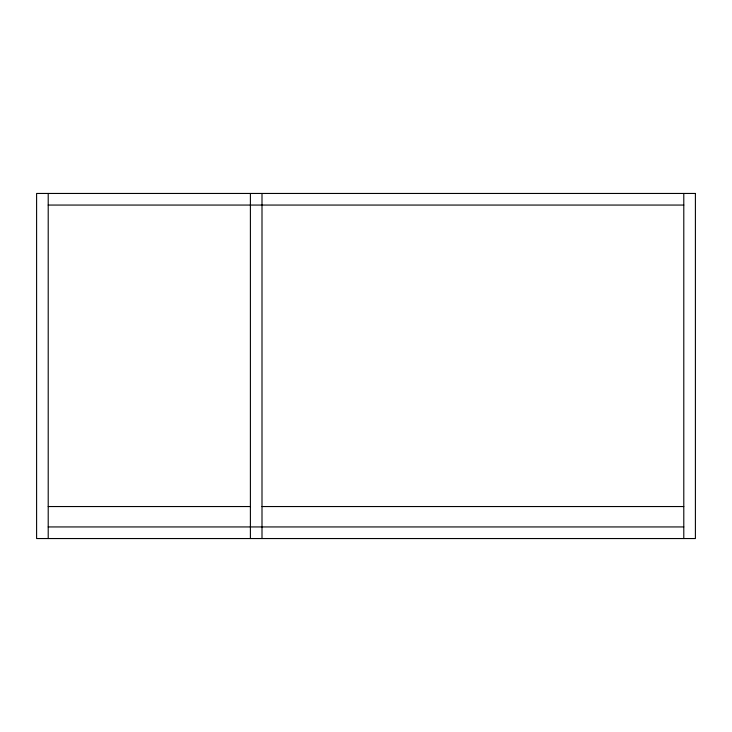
<?xml version="1.0" encoding="UTF-8"?>
<svg xmlns="http://www.w3.org/2000/svg" width="732" height="732" viewBox="0 0 732 732"><rect width="100%" height="100%" fill="white"/><g stroke="black" fill="none" stroke-linecap="round" stroke-linejoin="round"><path stroke-width="1.1" d="M48.211 205.061L683.789 205.061M48.211 506.544L250.399 506.544M262.001 506.544L683.789 506.544M48.211 526.939L683.789 526.939M683.789 193.458L683.789 538.542M262.001 193.458L262.001 538.542M250.399 193.458L250.399 538.542M48.211 193.458L48.211 538.542M695.4 193.458L36.6 193.458L36.6 538.542L695.4 538.542L695.4 193.458"/></g></svg>
